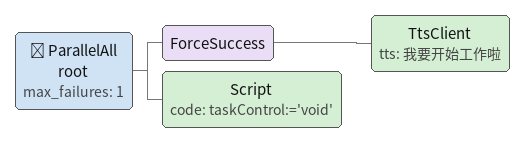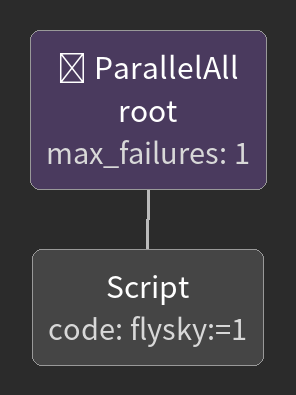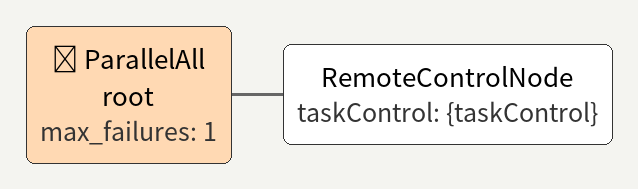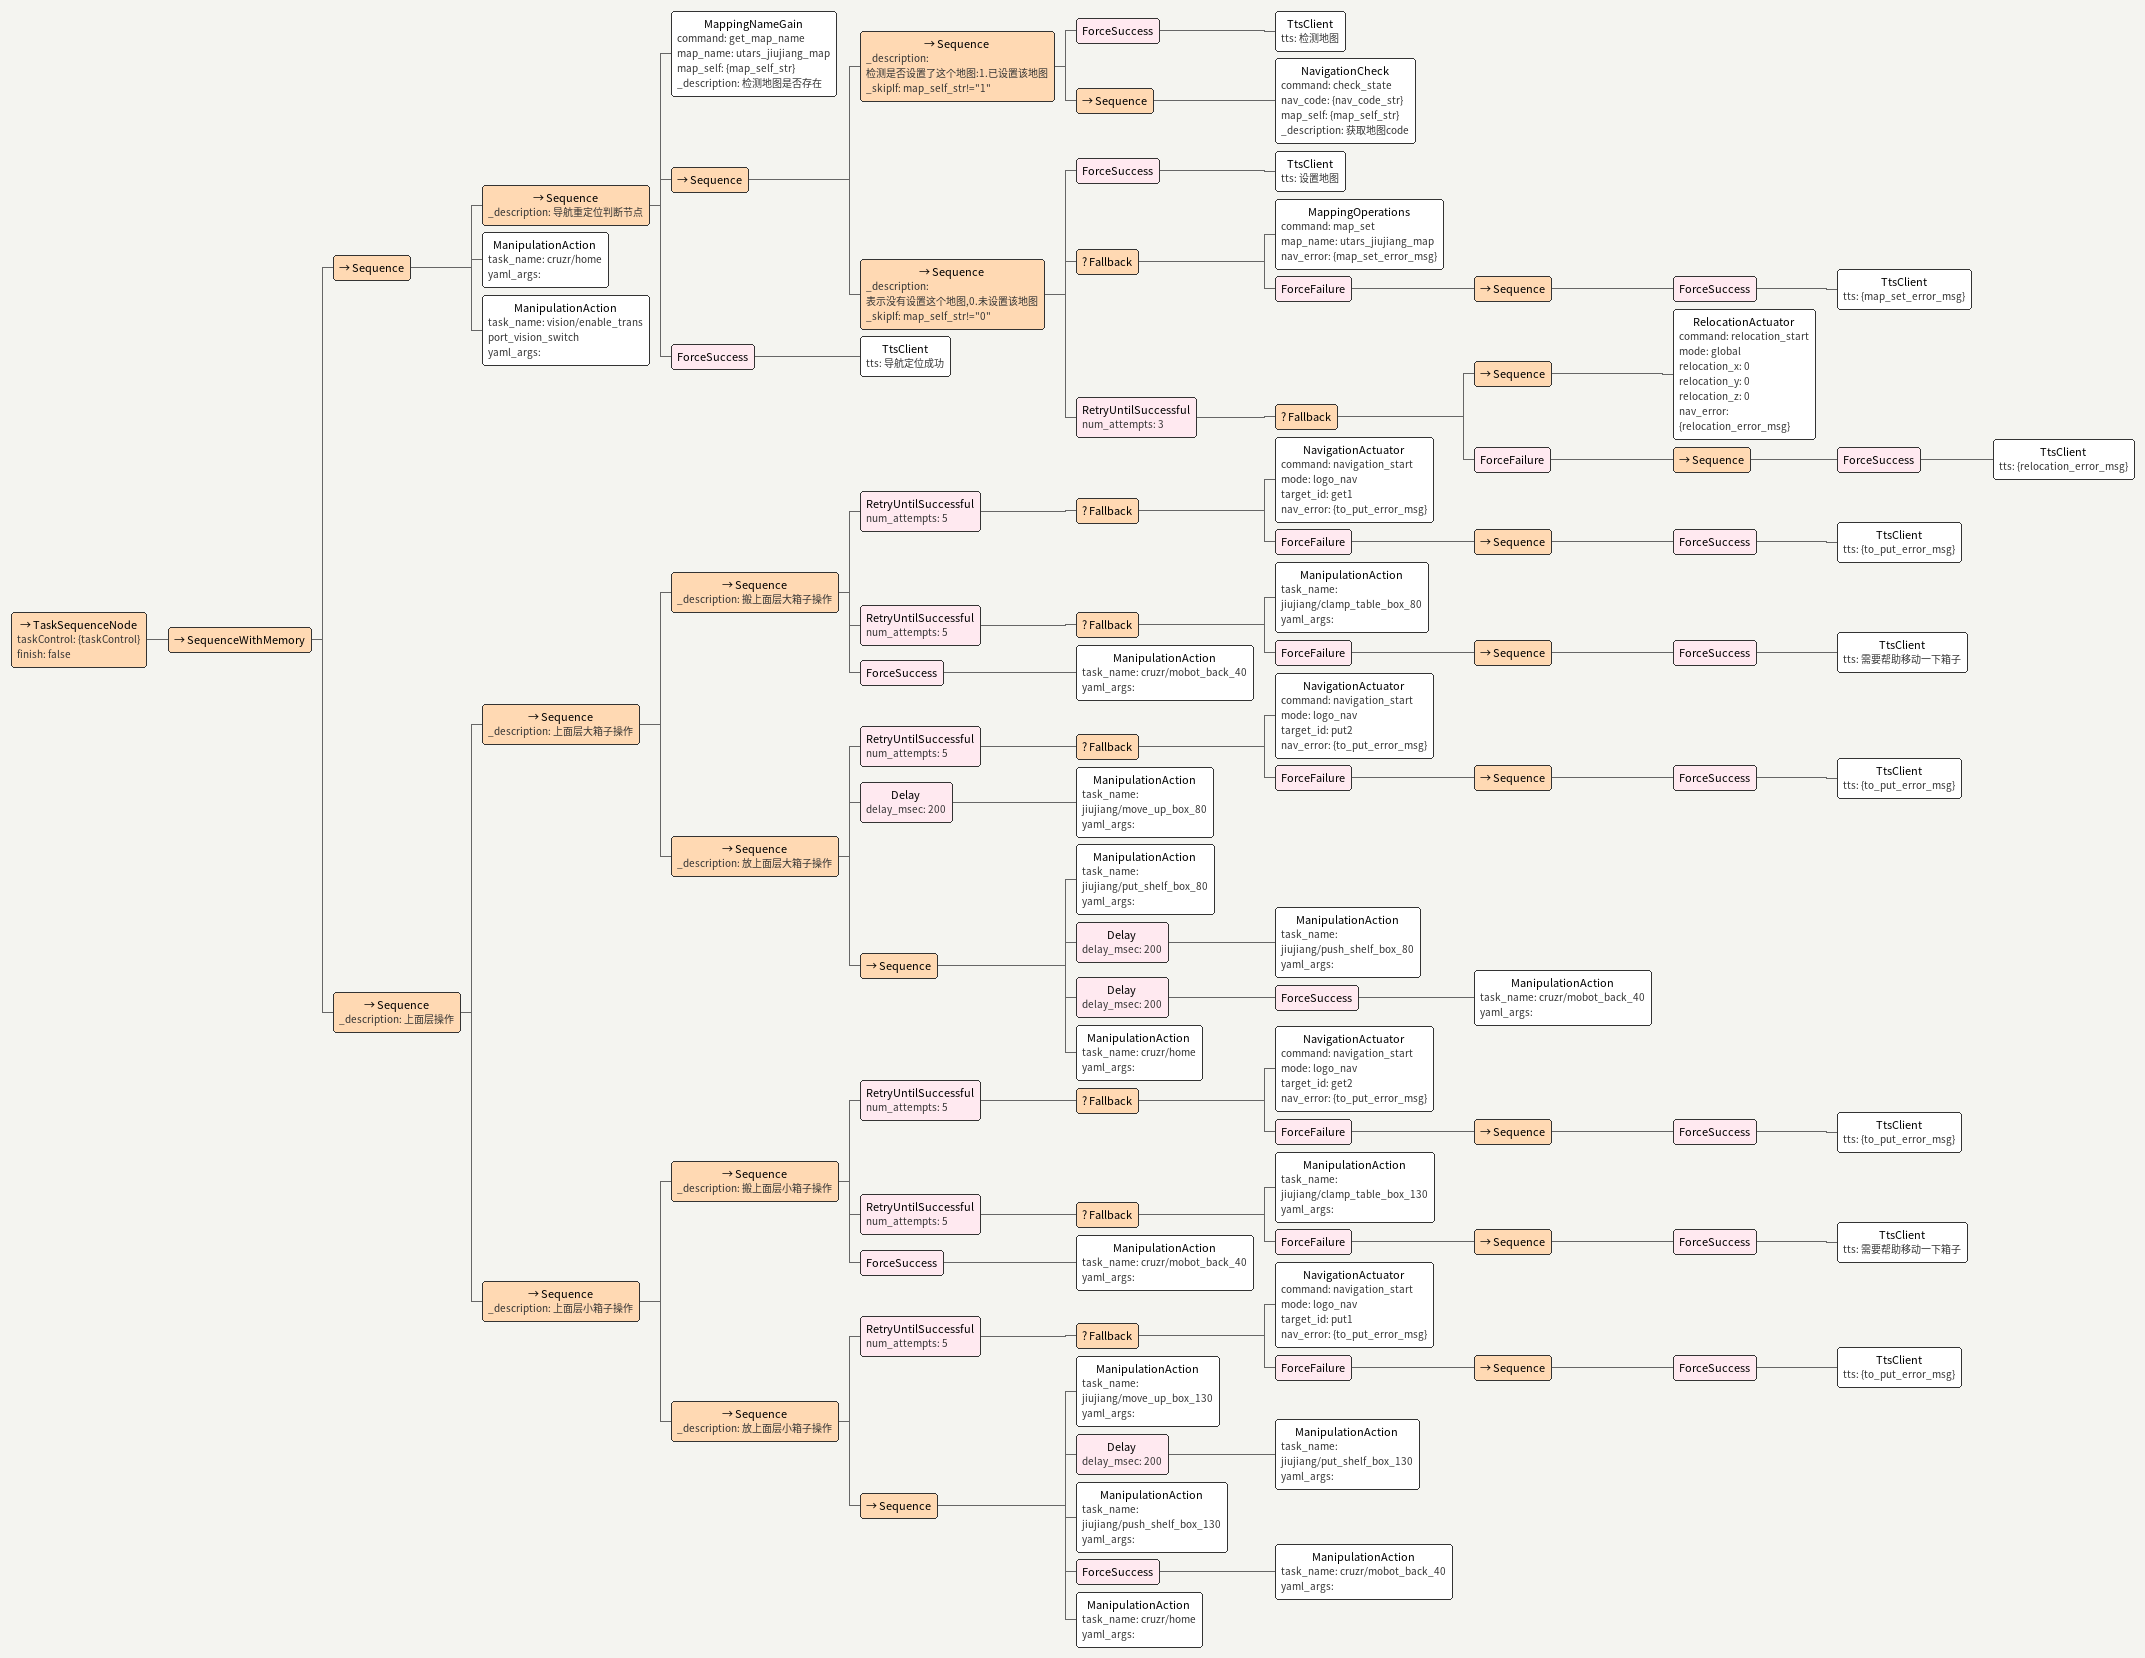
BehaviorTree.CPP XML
<ParallelAll name="root" max_failures="1">
  <ForceSuccess>
    <TtsClient tts="我要开始工作啦"/>
  </ForceSuccess>
  <Script code=" taskControl:='void'"/>
</ParallelAll>

<ParallelAll name="root" max_failures="1">
  <Script code=" flysky:=1"/>
</ParallelAll>

<ParallelAll name="root" max_failures="1">
  <RemoteControlNode taskControl="{taskControl}"/>
</ParallelAll>

<TaskSequenceNode taskControl="{taskControl}" finish="false">
  <SequenceWithMemory>
    <Sequence>
      <Sequence _description="导航重定位判断节点">
        <MappingNameGain command="get_map_name" map_name="utars_jiujiang_map" map_self="{map_self_str}" _description="检测地图是否存在"/>
        <Sequence>
          <Sequence _description="检测是否设置了这个地图:1.已设置该地图" _skipIf="map_self_str!=&quot;1&quot;">
            <ForceSuccess>
              <TtsClient tts="检测地图"/>
            </ForceSuccess>
            <Sequence>
              <NavigationCheck command="check_state" nav_code="{nav_code_str}" map_self="{map_self_str}" _description="获取地图code"/>
            </Sequence>
          </Sequence>
          <Sequence _description="表示没有设置这个地图,0.未设置该地图" _skipIf="map_self_str!=&quot;0&quot;">
            <ForceSuccess>
              <TtsClient tts="设置地图"/>
            </ForceSuccess>
            <Fallback>
              <MappingOperations command="map_set" map_name="utars_jiujiang_map" nav_error="{map_set_error_msg}"/>
              <ForceFailure>
                <Sequence>
                  <ForceSuccess>
                    <TtsClient tts="{map_set_error_msg}"/>
                  </ForceSuccess>
                </Sequence>
              </ForceFailure>
            </Fallback>
            <RetryUntilSuccessful num_attempts="3">
              <Fallback>
                <Sequence>
                  <RelocationActuator command="relocation_start" mode="global" relocation_x="0" relocation_y="0" relocation_z="0" nav_error="{relocation_error_msg}"/>
                </Sequence>
                <ForceFailure>
                  <Sequence>
                    <ForceSuccess>
                      <TtsClient tts="{relocation_error_msg}"/>
                    </ForceSuccess>
                  </Sequence>
                </ForceFailure>
              </Fallback>
            </RetryUntilSuccessful>
          </Sequence>
        </Sequence>
        <ForceSuccess>
          <TtsClient tts="导航定位成功"/>
        </ForceSuccess>
      </Sequence>
      <ManipulationAction task_name="cruzr/home" yaml_args=""/>
      <ManipulationAction task_name="vision/enable_transport_vision_switch" yaml_args=""/>
    </Sequence>
    <Sequence _description="上面层操作">
      <Sequence _description="上面层大箱子操作">
        <Sequence _description="搬上面层大箱子操作">
          <RetryUntilSuccessful num_attempts="5">
            <Fallback>
              <NavigationActuator command="navigation_start" mode="logo_nav" target_id="get1" nav_error="{to_put_error_msg}"/>
              <ForceFailure>
                <Sequence>
                  <ForceSuccess>
                    <TtsClient tts="{to_put_error_msg}"/>
                  </ForceSuccess>
                </Sequence>
              </ForceFailure>
            </Fallback>
          </RetryUntilSuccessful>

          <RetryUntilSuccessful num_attempts="5">
            <Fallback>
              <ManipulationAction task_name="jiujiang/clamp_table_box_80" yaml_args=""/>
              <ForceFailure>
                <Sequence>
                  <ForceSuccess>
                    <TtsClient tts="需要帮助移动一下箱子"/>
                  </ForceSuccess>
                </Sequence>
              </ForceFailure>
            </Fallback>
          </RetryUntilSuccessful>
          <ForceSuccess>
            <ManipulationAction task_name="cruzr/mobot_back_40" yaml_args=""/>
          </ForceSuccess>
        </Sequence>
        <Sequence _description="放上面层大箱子操作">
          <RetryUntilSuccessful num_attempts="5">
            <Fallback>
              <NavigationActuator command="navigation_start" mode="logo_nav" target_id="put2" nav_error="{to_put_error_msg}"/>
              <ForceFailure>
                <Sequence>
                  <ForceSuccess>
                    <TtsClient tts="{to_put_error_msg}"/>
                  </ForceSuccess>
                </Sequence>
              </ForceFailure>
            </Fallback>
          </RetryUntilSuccessful>
          <Delay delay_msec="200">
            <ManipulationAction task_name="jiujiang/move_up_box_80" yaml_args=""/>
          </Delay>
          <Sequence>
            <ManipulationAction task_name="jiujiang/put_shelf_box_80" yaml_args=""/>
            <Delay delay_msec="200">
              <ManipulationAction task_name="jiujiang/push_shelf_box_80" yaml_args=""/>
            </Delay>
            <Delay delay_msec="200">
              <ForceSuccess>
                <ManipulationAction task_name="cruzr/mobot_back_40" yaml_args=""/>
              </ForceSuccess>
            </Delay>
            <ManipulationAction task_name="cruzr/home" yaml_args=""/>
          </Sequence>
        </Sequence>
      </Sequence>
      <Sequence _description="上面层小箱子操作">
        <Sequence _description="搬上面层小箱子操作">
          <RetryUntilSuccessful num_attempts="5">
            <Fallback>
              <NavigationActuator command="navigation_start" mode="logo_nav" target_id="get2" nav_error="{to_put_error_msg}"/>
              <ForceFailure>
                <Sequence>
                  <ForceSuccess>
                    <TtsClient tts="{to_put_error_msg}"/>
                  </ForceSuccess>
                </Sequence>
              </ForceFailure>
            </Fallback>
          </RetryUntilSuccessful>

          <RetryUntilSuccessful num_attempts="5">
            <Fallback>
              <ManipulationAction task_name="jiujiang/clamp_table_box_130" yaml_args=""/>
              <ForceFailure>
                <Sequence>
                  <ForceSuccess>
                    <TtsClient tts="需要帮助移动一下箱子"/>
                  </ForceSuccess>
                </Sequence>
              </ForceFailure>
            </Fallback>
          </RetryUntilSuccessful>
          <ForceSuccess>
            <ManipulationAction task_name="cruzr/mobot_back_40" yaml_args=""/>
          </ForceSuccess>
        </Sequence>
        <Sequence _description="放上面层小箱子操作">
          <RetryUntilSuccessful num_attempts="5">
            <Fallback>
              <NavigationActuator command="navigation_start" mode="logo_nav" target_id="put1" nav_error="{to_put_error_msg}"/>
              <ForceFailure>
                <Sequence>
                  <ForceSuccess>
                    <TtsClient tts="{to_put_error_msg}"/>
                  </ForceSuccess>
                </Sequence>
              </ForceFailure>
            </Fallback>
          </RetryUntilSuccessful>
          <Sequence>
            <ManipulationAction task_name="jiujiang/move_up_box_130" yaml_args=""/>
            <Delay delay_msec="200">
              <ManipulationAction task_name="jiujiang/put_shelf_box_130" yaml_args=""/>
            </Delay>
            <ManipulationAction task_name="jiujiang/push_shelf_box_130" yaml_args=""/>
            <ForceSuccess>
              <ManipulationAction task_name="cruzr/mobot_back_40" yaml_args=""/>
            </ForceSuccess>
            <ManipulationAction task_name="cruzr/home" yaml_args=""/>
          </Sequence>
        </Sequence>
      </Sequence>
    </Sequence>
  </SequenceWithMemory>
</TaskSequenceNode>
